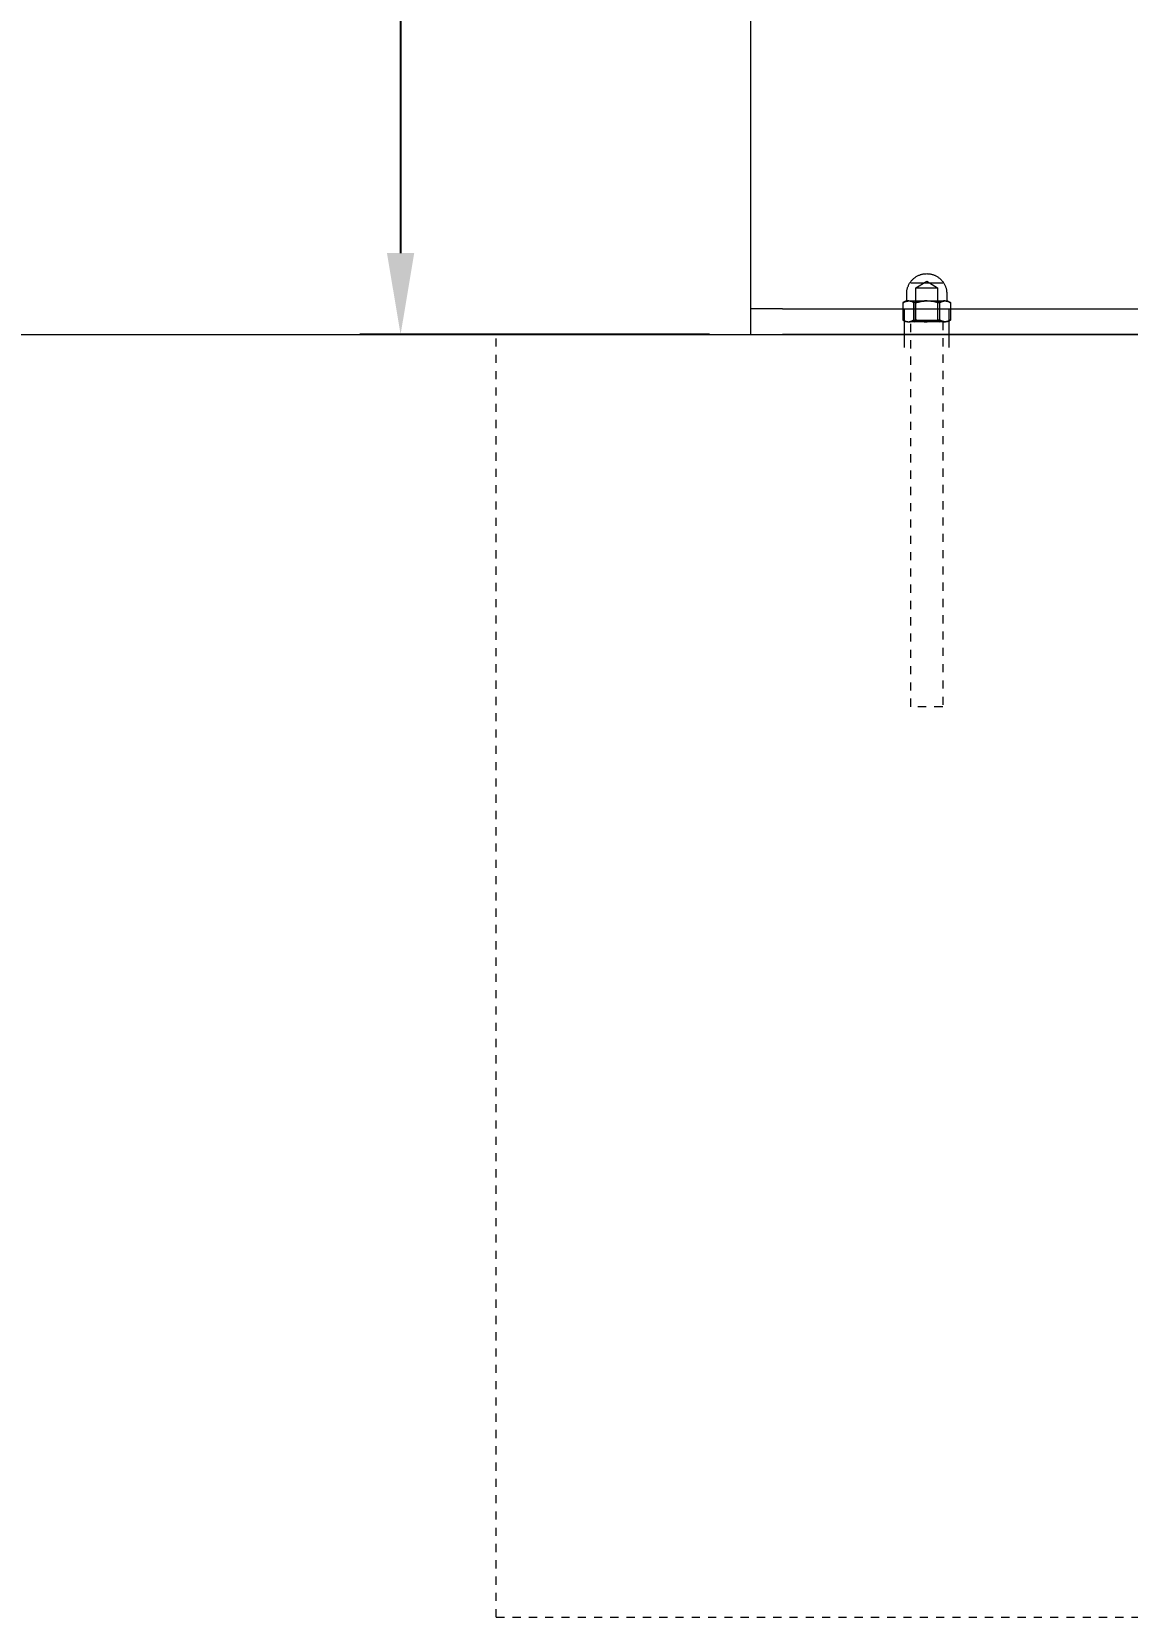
# Model space of a CAD drawing. Header units: inches. Extents: x -2 to 171, y -5 to 121.
# Drawn here: x 124.77 to 138.22, y 82.07 to 101.54 of the extents above; entities that cross this region are included whole.
import ezdxf

# ---------------------------------------------------------------- set-up
doc = ezdxf.new("R2010")
doc.units = ezdxf.units.IN
doc.linetypes.add('HIDDEN', pattern=[1.905, 1.27, -0.635])
for name, color, linetype, lineweight in [('ZANO_R', 7, 'Continuous', 0), ('ZANO_R_przerywana', 250, 'HIDDEN', 0), ('ZANO_W', 1, 'Continuous', 0)]:
    doc.layers.add(name, color=color, linetype=linetype, lineweight=lineweight)
doc.styles.get("Standard").update_dxf_attribs({"font": 'arial.ttf'})
doc.dimstyles.new('amerykanie', dxfattribs={"dimtxt": 50, "dimasz": 50, "dimexe": 0.5, "dimexo": 0.5, "dimgap": 1, "dimtad": 1, "dimdec": 0, "dimzin": 0, "dimlunit": 5, "dimtxsty": 'Standard', "dimcen": 0.09, "dimclrd": 1, "dimclre": 1, "dimclrt": 1, "dimazin": 0, "dimtfac": 1, "dimtdec": 0, "dimtmove": 0, "dimatfit": 3, "dimfxl": 1, "dimtzin": 0, "dimarcsym": 1})

# ---------------------------------------------------------------- blocks, each defined once
blk = doc.blocks.new('*D367')
at = {"layer": 'ZANO_W', "color": 1, "lineweight": -2}
for p, q in [((133.291, 115.537), (128.799, 115.537)), ((129.299, 114.537), (129.299, 98.82)), ((133.094, 97.82), (128.799, 97.82))]:
    blk.add_line(p, q, dxfattribs=at)
at = {"layer": 'ZANO_W', "color": 1}
for points in [[(129.466, 114.537), (129.132, 114.537), (129.299, 115.537)], [(129.132, 98.82), (129.466, 98.82), (129.299, 97.82)]]:
    blk.add_solid(points, dxfattribs=at)
at = {"layer": 'ZANO_W', "color": 1, "insert": (127.959, 106.678), "char_height": 1.625, "attachment_point": 5, "rotation": 90}
blk.add_mtext('17 11/16', dxfattribs=at)

msp = doc.modelspace()

# ---------------------------------------------------------------- linework, layer by layer
at = {"layer": 'ZANO_R'}
for p, q in [((133.59388, 113.64698), (133.59388, 98.13516)), ((135.58525, 98.49616), (135.59129, 98.502)), ((135.59129, 98.502), (135.59753, 98.50763)), ((135.59753, 98.50763), (135.60395, 98.51304)), ((135.60395, 98.51304), (135.61056, 98.51823)), ((135.61056, 98.51823), (135.61734, 98.5232)), ((135.61734, 98.5232), (135.62429, 98.52792)), ((135.62429, 98.52792), (135.63139, 98.53241)), ((135.63139, 98.53241), (135.63864, 98.53665)), ((135.63864, 98.53665), (135.64603, 98.54065)), ((135.64603, 98.54065), (135.65356, 98.54438)), ((135.65356, 98.54438), (135.66121, 98.54786)), ((135.66121, 98.54786), (135.66897, 98.55108)), ((135.66897, 98.55108), (135.67684, 98.55402)), ((135.67684, 98.55402), (135.6848, 98.5567)), ((135.6848, 98.5567), (135.69285, 98.55911)), ((135.69285, 98.55911), (135.70098, 98.56124)), ((135.70098, 98.56124), (135.70918, 98.56309)), ((135.70918, 98.56309), (135.71743, 98.56465)), ((135.71743, 98.56465), (135.72573, 98.56594)), ((135.72573, 98.56594), (135.73408, 98.56694)), ((135.73408, 98.56694), (135.74245, 98.56766)), ((135.74245, 98.56766), (135.75084, 98.56809)), ((135.75084, 98.56809), (135.75924, 98.56823)), ((135.75924, 98.56823), (135.76764, 98.56809)), ((135.76764, 98.56809), (135.77603, 98.56766)), ((135.77603, 98.56766), (135.7844, 98.56694)), ((135.7844, 98.56694), (135.79275, 98.56594)), ((135.79275, 98.56594), (135.80105, 98.56465)), ((135.80105, 98.56465), (135.8093, 98.56309)), ((135.8093, 98.56309), (135.8175, 98.56124)), ((135.8175, 98.56124), (135.82563, 98.55911)), ((135.82563, 98.55911), (135.83368, 98.5567)), ((135.83368, 98.5567), (135.84164, 98.55402)), ((135.84164, 98.55402), (135.84951, 98.55108)), ((135.84951, 98.55108), (135.85727, 98.54786)), ((135.85727, 98.54786), (135.86492, 98.54438)), ((135.86492, 98.54438), (135.87244, 98.54065)), ((135.87244, 98.54065), (135.87984, 98.53665)), ((135.87984, 98.53665), (135.88709, 98.53241)), ((135.88709, 98.53241), (135.89419, 98.52792)), ((135.89419, 98.52792), (135.90114, 98.5232)), ((135.90114, 98.5232), (135.90792, 98.51823)), ((135.90792, 98.51823), (135.91453, 98.51304)), ((135.91453, 98.51304), (135.92095, 98.50763)), ((135.92095, 98.50763), (135.92719, 98.502)), ((135.92719, 98.502), (135.93323, 98.49616)), ((135.51318, 98.32217), (135.51332, 98.33057)), ((135.51318, 98.23831), (135.51318, 98.32217)), ((135.51332, 98.33057), (135.51375, 98.33896)), ((135.51375, 98.33896), (135.51447, 98.34733)), ((135.51447, 98.34733), (135.51547, 98.35567)), ((135.51547, 98.35567), (135.51675, 98.36398)), ((135.51675, 98.36398), (135.51832, 98.37223)), ((135.51832, 98.37223), (135.52017, 98.38043)), ((135.52017, 98.38043), (135.5223, 98.38856)), ((135.5223, 98.38856), (135.52471, 98.39661)), ((135.52471, 98.39661), (135.52738, 98.40457)), ((135.52738, 98.40457), (135.53033, 98.41244)), ((135.53033, 98.41244), (135.53355, 98.4202)), ((135.53355, 98.4202), (135.53703, 98.42785)), ((135.53703, 98.42785), (135.54076, 98.43537)), ((135.54076, 98.43537), (135.54476, 98.44277)), ((135.54476, 98.44277), (135.549, 98.45002)), ((135.549, 98.45002), (135.55349, 98.45712)), ((135.55349, 98.45712), (135.55821, 98.46407)), ((135.55821, 98.46407), (135.56318, 98.47085)), ((135.56239, 98.45689), (135.95609, 98.45689)), ((135.56318, 98.47085), (135.56837, 98.47746)), ((135.56837, 98.47746), (135.57378, 98.48388)), ((135.57378, 98.48388), (135.57941, 98.49012)), ((135.57941, 98.49012), (135.58525, 98.49616)), ((135.62538, 97.99522), (135.62538, 98.395)), ((135.62539, 98.39501), (135.62539, 98.39501)), ((135.6254, 98.395), (135.8724, 98.395)), ((135.62544, 98.39504), (135.75924, 98.47543)), ((135.75924, 98.47543), (135.89304, 98.39504)), ((135.8724, 98.395), (135.89309, 98.395)), ((135.8931, 98.395), (135.8931, 97.99522)), ((135.93323, 98.49616), (135.93907, 98.49012)), ((135.93907, 98.49012), (135.9447, 98.48388)), ((135.9447, 98.48388), (135.95011, 98.47746)), ((135.95011, 98.47746), (135.9553, 98.47085)), ((135.9553, 98.47085), (135.96027, 98.46407)), ((135.96027, 98.46407), (135.96499, 98.45712)), ((135.96499, 98.45712), (135.96948, 98.45002)), ((135.96948, 98.45002), (135.97372, 98.44277)), ((135.97372, 98.44277), (135.97772, 98.43537)), ((135.97772, 98.43537), (135.98145, 98.42785)), ((135.98145, 98.42785), (135.98493, 98.4202)), ((135.98493, 98.4202), (135.98815, 98.41244)), ((135.98815, 98.41244), (135.9911, 98.40457)), ((135.9911, 98.40457), (135.99377, 98.39661)), ((135.99377, 98.39661), (135.99618, 98.38856)), ((135.99618, 98.38856), (135.99831, 98.38043)), ((135.99831, 98.38043), (136.00016, 98.37223)), ((136.00016, 98.37223), (136.00172, 98.36398)), ((136.00172, 98.36398), (136.00301, 98.35567)), ((136.00301, 98.35567), (136.00401, 98.34733)), ((136.00401, 98.34733), (136.00473, 98.33896)), ((136.00473, 98.33896), (136.00516, 98.33057)), ((136.00516, 98.33057), (136.0053, 98.32217)), ((136.0053, 98.32217), (136.0053, 98.23831)), ((133.98759, 98.13516), (133.59388, 98.13516)), ((133.59388, 98.13516), (133.59388, 97.8202)), ((133.98759, 98.13516), (150.91672, 98.13516)), ((135.46398, 98.21073), (135.469, 98.21356)), ((135.46758, 98.21312), (135.46398, 98.21073)), ((135.46398, 98.21073), (135.46398, 98.00054)), ((135.47125, 98.21538), (135.46758, 98.21312)), ((135.469, 98.21356), (135.47412, 98.21622)), ((135.475, 98.21752), (135.47125, 98.21538)), ((135.4724, 98.21573), (135.50333, 98.23359)), ((135.47412, 98.21622), (135.47933, 98.21871)), ((135.47881, 98.21954), (135.475, 98.21752)), ((135.48269, 98.22143), (135.47881, 98.21954)), ((135.47933, 98.21871), (135.48462, 98.22101)), ((135.48663, 98.22319), (135.48269, 98.22143)), ((135.48365, 98.13516), (135.48365, 97.8202)), ((135.48462, 98.22101), (135.48999, 98.22312)), ((135.49063, 98.22482), (135.48663, 98.22319)), ((135.48999, 98.22312), (135.49542, 98.22505)), ((135.49468, 98.22632), (135.49063, 98.22482)), ((135.49877, 98.22768), (135.49468, 98.22632)), ((135.49542, 98.22505), (135.50092, 98.2268)), ((135.50291, 98.22891), (135.49877, 98.22768)), ((135.50092, 98.2268), (135.50648, 98.22835)), ((135.50708, 98.23), (135.50291, 98.22891)), ((135.50334, 98.23359), (135.50333, 98.23359)), ((135.50333, 98.23359), (135.50333, 98.23359)), ((135.50333, 98.23359), (135.50333, 98.23359)), ((135.50333, 98.23359), (135.50334, 98.23359)), ((135.50334, 98.23359), (135.50341, 98.23359)), ((135.50341, 98.23359), (135.50371, 98.23359)), ((135.50371, 98.23359), (135.50501, 98.23359)), ((135.50501, 98.23359), (135.51035, 98.23359)), ((135.50648, 98.22835), (135.51208, 98.22971)), ((135.51129, 98.23095), (135.50708, 98.23)), ((135.50879, 98.23363), (135.50895, 98.23364)), ((135.50895, 98.23364), (135.50911, 98.23366)), ((135.50911, 98.23366), (135.50927, 98.23368)), ((135.50914, 98.23364), (135.50961, 98.23373)), ((135.50927, 98.23368), (135.50943, 98.23371)), ((135.50943, 98.23371), (135.50959, 98.23375)), ((135.50959, 98.23375), (135.50974, 98.23379)), ((135.50974, 98.23379), (135.5099, 98.23383)), ((135.5099, 98.23383), (135.51005, 98.23388)), ((135.51005, 98.23388), (135.5102, 98.23394)), ((135.5102, 98.23394), (135.51035, 98.234)), ((135.51035, 98.234), (135.51049, 98.23406)), ((135.51035, 98.23359), (135.53085, 98.23359)), ((135.51049, 98.23406), (135.51064, 98.23414)), ((135.51064, 98.23414), (135.51078, 98.23421)), ((135.51078, 98.23421), (135.51092, 98.23429)), ((135.51092, 98.23429), (135.51106, 98.23438)), ((135.51106, 98.23438), (135.51119, 98.23447)), ((135.51119, 98.23447), (135.51132, 98.23456)), ((135.51553, 98.23176), (135.51129, 98.23095)), ((135.51132, 98.23456), (135.51145, 98.23466)), ((135.51145, 98.23466), (135.51157, 98.23476)), ((135.51157, 98.23476), (135.51169, 98.23487)), ((135.51169, 98.23487), (135.5118, 98.23498)), ((135.5118, 98.23498), (135.51192, 98.2351)), ((135.51192, 98.2351), (135.51202, 98.23522)), ((135.51202, 98.23522), (135.51213, 98.23534)), ((135.51208, 98.22971), (135.51773, 98.23087)), ((135.51213, 98.23534), (135.51223, 98.23547)), ((135.51223, 98.23547), (135.51232, 98.2356)), ((135.51232, 98.2356), (135.51241, 98.23573)), ((135.51241, 98.23573), (135.5125, 98.23586)), ((135.5125, 98.23586), (135.51258, 98.236)), ((135.51258, 98.236), (135.51265, 98.23615)), ((135.51265, 98.23615), (135.51273, 98.23629)), ((135.51273, 98.23629), (135.51279, 98.23644)), ((135.51279, 98.23644), (135.51285, 98.23658)), ((135.51285, 98.23658), (135.51291, 98.23673)), ((135.51291, 98.23673), (135.51296, 98.23689)), ((135.51296, 98.23689), (135.51301, 98.23704)), ((135.51301, 98.23704), (135.51305, 98.2372)), ((135.51305, 98.2372), (135.51308, 98.23735)), ((135.51308, 98.23735), (135.51311, 98.23751)), ((135.51311, 98.23751), (135.51314, 98.23767)), ((135.51314, 98.23767), (135.51315, 98.23783)), ((135.51315, 98.23783), (135.51317, 98.23799)), ((135.51317, 98.23815), (135.51318, 98.23831)), ((135.51317, 98.23799), (135.51317, 98.23815)), ((135.5198, 98.23243), (135.51553, 98.23176)), ((135.51773, 98.23087), (135.52342, 98.23184)), ((135.52408, 98.23296), (135.5198, 98.23243)), ((135.52342, 98.23184), (135.52913, 98.23261)), ((135.52838, 98.23334), (135.52408, 98.23296)), ((135.53269, 98.23359), (135.52838, 98.23334)), ((135.52913, 98.23261), (135.53487, 98.23319)), ((135.537, 98.23334), (135.53269, 98.23359)), ((135.53458, 98.23359), (135.74395, 98.23359)), ((135.53487, 98.23319), (135.54063, 98.23357)), ((135.54129, 98.23296), (135.537, 98.23334)), ((135.54558, 98.23243), (135.54129, 98.23296)), ((135.54507, 98.23357), (135.55083, 98.23319)), ((135.54984, 98.23176), (135.54558, 98.23243)), ((135.55408, 98.23095), (135.54984, 98.23176)), ((135.55083, 98.23319), (135.55658, 98.23262)), ((135.55829, 98.23), (135.55408, 98.23095)), ((135.55658, 98.23262), (135.56231, 98.23185)), ((135.56247, 98.22891), (135.55829, 98.23)), ((135.56231, 98.23185), (135.568, 98.23088)), ((135.5666, 98.22768), (135.56247, 98.22891)), ((135.5707, 98.22632), (135.5666, 98.22768)), ((135.568, 98.23088), (135.57366, 98.22972)), ((135.57475, 98.22482), (135.5707, 98.22632)), ((135.57366, 98.22972), (135.57927, 98.22836)), ((135.57874, 98.22319), (135.57475, 98.22482)), ((135.58268, 98.22143), (135.57874, 98.22319)), ((135.57927, 98.22836), (135.58483, 98.22681)), ((135.58656, 98.21954), (135.58268, 98.22143)), ((135.58483, 98.22681), (135.59034, 98.22507)), ((135.59038, 98.21752), (135.58656, 98.21954)), ((135.59034, 98.22507), (135.59579, 98.22313)), ((135.59412, 98.21538), (135.59038, 98.21752)), ((135.5978, 98.21312), (135.59412, 98.21538)), ((135.59579, 98.22313), (135.60116, 98.22102)), ((135.60139, 98.21073), (135.5978, 98.21312)), ((135.60116, 98.22102), (135.60646, 98.21871)), ((135.6174, 98.21534), (135.60139, 98.21073)), ((135.60139, 98.00054), (135.60139, 98.21073)), ((135.60646, 98.21871), (135.61167, 98.21623)), ((135.61167, 98.21623), (135.6168, 98.21357)), ((135.6168, 98.21357), (135.62183, 98.21073)), ((135.63354, 98.21943), (135.6174, 98.21534)), ((135.62183, 98.21073), (135.63932, 98.21573)), ((135.62183, 98.00054), (135.62183, 98.21073)), ((135.6498, 98.22302), (135.63354, 98.21943)), ((135.63932, 98.21573), (135.65698, 98.22012)), ((135.66617, 98.22608), (135.6498, 98.22302)), ((135.65698, 98.22012), (135.67478, 98.2239)), ((135.68263, 98.22863), (135.66617, 98.22608)), ((135.67478, 98.2239), (135.6927, 98.22707)), ((135.69916, 98.23066), (135.68263, 98.22863)), ((135.6927, 98.22707), (135.71072, 98.22963)), ((135.71575, 98.23216), (135.69916, 98.23066)), ((135.71072, 98.22963), (135.72881, 98.23156)), ((135.73237, 98.23314), (135.71575, 98.23216)), ((135.72881, 98.23156), (135.74696, 98.23288)), ((135.74902, 98.23359), (135.73237, 98.23314)), ((135.74696, 98.23288), (135.76514, 98.23357)), ((135.76567, 98.23314), (135.74902, 98.23359)), ((135.75303, 98.23359), (135.97341, 98.23359)), ((135.7823, 98.23216), (135.76567, 98.23314)), ((135.77346, 98.23357), (135.79168, 98.23289)), ((135.77453, 98.23356), (135.77886, 98.23349)), ((135.79888, 98.23066), (135.7823, 98.23216)), ((135.79168, 98.23289), (135.80987, 98.23158)), ((135.81541, 98.22863), (135.79888, 98.23066)), ((135.80987, 98.23158), (135.828, 98.22965)), ((135.83187, 98.22608), (135.81541, 98.22863)), ((135.828, 98.22965), (135.84606, 98.2271)), ((135.84824, 98.22302), (135.83187, 98.22608)), ((135.84606, 98.2271), (135.86402, 98.22393)), ((135.8645, 98.21943), (135.84824, 98.22302)), ((135.86402, 98.22393), (135.88185, 98.22014)), ((135.88065, 98.21534), (135.8645, 98.21943)), ((135.89665, 98.21073), (135.88065, 98.21534)), ((135.88185, 98.22014), (135.89955, 98.21574)), ((135.90147, 98.21346), (135.89665, 98.21073)), ((135.89665, 98.00054), (135.89665, 98.21073)), ((135.89955, 98.21574), (135.91709, 98.21073)), ((135.90637, 98.21603), (135.90147, 98.21346)), ((135.91136, 98.21844), (135.90637, 98.21603)), ((135.91642, 98.22067), (135.91136, 98.21844)), ((135.92155, 98.22274), (135.91642, 98.22067)), ((135.91709, 98.21073), (135.92082, 98.21319)), ((135.91709, 98.21073), (135.91709, 98.00054)), ((135.92082, 98.21319), (135.92463, 98.21552)), ((135.92676, 98.22463), (135.92155, 98.22274)), ((135.92463, 98.21552), (135.92851, 98.21772)), ((135.93202, 98.22634), (135.92676, 98.22463)), ((135.92851, 98.21772), (135.93247, 98.21979)), ((135.93734, 98.22788), (135.93202, 98.22634)), ((135.93247, 98.21979), (135.9365, 98.22173)), ((135.9365, 98.22173), (135.94059, 98.22352)), ((135.9427, 98.22925), (135.93734, 98.22788)), ((135.94059, 98.22352), (135.94474, 98.22518)), ((135.94811, 98.23043), (135.9427, 98.22925)), ((135.94474, 98.22518), (135.94894, 98.2267)), ((135.95355, 98.23143), (135.94811, 98.23043)), ((135.94894, 98.2267), (135.95319, 98.22807)), ((135.95319, 98.22807), (135.95749, 98.2293)), ((135.95903, 98.23224), (135.95355, 98.23143)), ((135.95749, 98.2293), (135.96182, 98.23038)), ((135.96453, 98.23287), (135.95903, 98.23224)), ((135.96182, 98.23038), (135.96619, 98.23132)), ((135.97005, 98.23332), (135.96453, 98.23287)), ((135.96619, 98.23132), (135.97059, 98.2321)), ((135.97557, 98.23359), (135.97005, 98.23332)), ((135.97059, 98.2321), (135.97501, 98.23274)), ((135.97501, 98.23274), (135.97945, 98.23323)), ((135.9811, 98.23332), (135.97557, 98.23359)), ((135.97785, 98.23359), (136.01514, 98.23359)), ((135.97945, 98.23323), (135.9839, 98.23357)), ((135.98662, 98.23287), (135.9811, 98.23332)), ((135.99212, 98.23224), (135.98662, 98.23287)), ((135.98763, 98.23357), (135.99173, 98.2333)), ((135.99173, 98.2333), (135.99583, 98.2329)), ((135.99759, 98.23142), (135.99212, 98.23224)), ((135.99583, 98.2329), (135.99991, 98.23237)), ((136.00304, 98.23042), (135.99759, 98.23142)), ((135.99991, 98.23237), (136.00397, 98.2317)), ((136.00845, 98.22924), (136.00304, 98.23042)), ((136.00397, 98.2317), (136.00801, 98.23089)), ((136.0053, 98.23831), (136.0053, 98.23815)), ((136.0053, 98.23815), (136.00531, 98.23799)), ((136.00531, 98.23799), (136.00533, 98.23783)), ((136.00533, 98.23783), (136.00534, 98.23767)), ((136.00534, 98.23767), (136.00537, 98.23751)), ((136.00537, 98.23751), (136.0054, 98.23735)), ((136.0054, 98.23735), (136.00543, 98.2372)), ((136.00543, 98.2372), (136.00547, 98.23704)), ((136.00547, 98.23704), (136.00552, 98.23689)), ((136.00552, 98.23689), (136.00557, 98.23673)), ((136.00557, 98.23673), (136.00563, 98.23658)), ((136.00563, 98.23658), (136.00569, 98.23644)), ((136.00569, 98.23644), (136.00575, 98.23629)), ((136.00575, 98.23629), (136.00582, 98.23615)), ((136.00582, 98.23615), (136.0059, 98.236)), ((136.0059, 98.236), (136.00598, 98.23586)), ((136.00598, 98.23586), (136.00607, 98.23573)), ((136.00607, 98.23573), (136.00616, 98.2356)), ((136.00616, 98.2356), (136.00625, 98.23547)), ((136.00625, 98.23547), (136.00635, 98.23534)), ((136.00635, 98.23534), (136.00646, 98.23522)), ((136.00646, 98.23522), (136.00656, 98.2351)), ((136.00656, 98.2351), (136.00668, 98.23498)), ((136.00668, 98.23498), (136.00679, 98.23487)), ((136.00679, 98.23487), (136.00691, 98.23476)), ((136.00691, 98.23476), (136.00703, 98.23466)), ((136.00703, 98.23466), (136.00716, 98.23456)), ((136.00716, 98.23456), (136.00729, 98.23447)), ((136.00729, 98.23447), (136.00742, 98.23438)), ((136.00742, 98.23438), (136.00756, 98.23429)), ((136.00756, 98.23429), (136.0077, 98.23421)), ((136.0077, 98.23421), (136.00784, 98.23414)), ((136.00784, 98.23414), (136.00798, 98.23406)), ((136.00798, 98.23406), (136.00813, 98.234)), ((136.00801, 98.23089), (136.01202, 98.22995)), ((136.00813, 98.234), (136.00828, 98.23394)), ((136.00828, 98.23394), (136.00843, 98.23388)), ((136.00843, 98.23388), (136.00858, 98.23383)), ((136.01381, 98.22788), (136.00845, 98.22924)), ((136.00858, 98.23383), (136.00874, 98.23379)), ((136.00874, 98.23379), (136.00889, 98.23375)), ((136.00889, 98.23375), (136.00905, 98.23371)), ((136.00905, 98.23371), (136.00921, 98.23368)), ((136.0092, 98.23369), (136.00949, 98.23364)), ((136.00921, 98.23368), (136.00937, 98.23366)), ((136.00937, 98.23366), (136.00953, 98.23364)), ((136.00953, 98.23364), (136.00969, 98.23363)), ((136.01202, 98.22995), (136.01599, 98.22888)), ((136.01913, 98.22634), (136.01381, 98.22788)), ((136.01515, 98.23359), (136.0483, 98.21444)), ((136.01599, 98.22888), (136.01993, 98.22768)), ((136.02439, 98.22462), (136.01913, 98.22634)), ((136.01993, 98.22768), (136.02382, 98.22635)), ((136.02382, 98.22635), (136.02767, 98.22489)), ((136.02959, 98.22273), (136.02439, 98.22462)), ((136.02767, 98.22489), (136.03147, 98.2233)), ((136.03473, 98.22067), (136.02959, 98.22273)), ((136.03147, 98.2233), (136.03521, 98.22158)), ((136.03979, 98.21843), (136.03473, 98.22067)), ((136.03483, 97.8202), (136.03483, 98.13516)), ((136.03521, 98.22158), (136.0389, 98.21975)), ((136.0389, 98.21975), (136.04252, 98.21779)), ((136.04478, 98.21603), (136.03979, 98.21843)), ((136.04252, 98.21779), (136.04607, 98.21571)), ((136.04968, 98.21346), (136.04478, 98.21603)), ((136.0483, 98.21444), (136.0545, 98.21073)), ((136.0545, 98.21073), (136.04968, 98.21346)), ((136.0545, 98.00054), (136.0545, 98.21073)), ((135.46398, 98.00054), (135.469, 97.9977)), ((135.46398, 98.00054), (135.46772, 97.99807)), ((135.46772, 97.99807), (135.47153, 97.99574)), ((135.469, 97.9977), (135.47412, 97.99504)), ((135.47153, 97.99574), (135.47543, 97.99353)), ((135.50333, 97.97768), (135.47242, 97.99553)), ((135.47412, 97.99504), (135.47933, 97.99256)), ((135.47543, 97.99353), (135.4794, 97.99146)), ((135.47933, 97.99256), (135.48462, 97.99026)), ((135.4794, 97.99146), (135.48343, 97.98952)), ((135.48343, 97.98952), (135.48753, 97.98772)), ((135.48365, 97.97768), (135.48365, 97.66272)), ((135.48462, 97.99026), (135.48999, 97.98814)), ((135.48753, 97.98772), (135.49169, 97.98607)), ((135.48999, 97.98814), (135.49542, 97.98621)), ((135.49169, 97.98607), (135.4959, 97.98455)), ((135.49542, 97.98621), (135.50092, 97.98447)), ((135.4959, 97.98455), (135.50016, 97.98318)), ((135.50016, 97.98318), (135.50446, 97.98195)), ((135.50092, 97.98447), (135.50648, 97.98292)), ((135.50446, 97.98195), (135.5088, 97.98087)), ((135.50648, 97.98292), (135.51208, 97.98156)), ((135.5088, 97.98087), (135.51318, 97.97993)), ((135.51208, 97.98156), (135.51773, 97.9804)), ((135.51318, 97.97993), (135.51759, 97.97915)), ((135.51759, 97.97915), (135.52202, 97.97851)), ((135.51773, 97.9804), (135.52342, 97.97943)), ((135.52202, 97.97851), (135.52646, 97.97803)), ((135.52342, 97.97943), (135.52913, 97.97865)), ((135.52646, 97.97803), (135.53093, 97.9777)), ((135.5283, 97.97778), (135.53085, 97.9777)), ((135.52913, 97.97865), (135.53487, 97.97808)), ((135.53458, 97.9777), (135.53903, 97.97804)), ((135.53473, 97.9777), (135.53707, 97.97778)), ((135.53487, 97.97808), (135.54063, 97.9777)), ((135.53903, 97.97804), (135.54347, 97.97853)), ((135.54347, 97.97853), (135.54789, 97.97917)), ((135.54498, 97.9777), (135.55075, 97.97807)), ((135.54507, 97.9777), (135.54792, 97.97778)), ((135.54789, 97.97917), (135.55229, 97.97995)), ((135.55075, 97.97807), (135.5565, 97.97864)), ((135.55229, 97.97995), (135.55666, 97.98089)), ((135.5565, 97.97864), (135.56223, 97.97941)), ((135.55666, 97.98089), (135.56099, 97.98197)), ((135.56099, 97.98197), (135.56529, 97.9832)), ((135.56223, 97.97941), (135.56794, 97.98037)), ((135.9521, 97.97485), (135.56239, 97.97485)), ((135.56529, 97.9832), (135.56954, 97.98457)), ((135.56794, 97.98037), (135.5736, 97.98154)), ((135.56954, 97.98457), (135.57374, 97.98609)), ((135.5736, 97.98154), (135.57922, 97.98289)), ((135.57374, 97.98609), (135.57789, 97.98775)), ((135.57789, 97.98775), (135.58198, 97.98954)), ((135.57922, 97.98289), (135.58479, 97.98445)), ((135.58198, 97.98954), (135.58601, 97.99148)), ((135.58479, 97.98445), (135.5903, 97.98619)), ((135.58601, 97.99148), (135.58997, 97.99355)), ((135.58997, 97.99355), (135.59385, 97.99575)), ((135.5903, 97.98619), (135.59575, 97.98812)), ((135.59385, 97.99575), (135.59766, 97.99808)), ((135.59575, 97.98812), (135.60113, 97.99024)), ((135.59766, 97.99808), (135.60139, 98.00054)), ((135.60113, 97.99024), (135.60644, 97.99255)), ((135.60139, 98.00054), (135.619, 97.99551)), ((135.60176, 97.97768), (135.60176, 97.97868)), ((135.60177, 97.97869), (135.62538, 97.99522)), ((135.89237, 97.97868), (135.60178, 97.97868)), ((135.60644, 97.99255), (135.61166, 97.99503)), ((135.61166, 97.99503), (135.61679, 97.9977)), ((135.61679, 97.9977), (135.62183, 98.00054)), ((135.619, 97.99551), (135.63678, 97.99109)), ((135.63939, 97.99552), (135.62183, 98.00054)), ((135.8724, 97.99522), (135.6254, 97.99522)), ((135.63678, 97.99109), (135.6547, 97.98729)), ((135.65712, 97.99112), (135.63939, 97.99552)), ((135.6547, 97.98729), (135.67274, 97.98412)), ((135.67499, 97.98732), (135.65712, 97.99112)), ((135.67274, 97.98412), (135.69087, 97.98156)), ((135.69298, 97.98415), (135.67499, 97.98732)), ((135.69087, 97.98156), (135.70909, 97.97964)), ((135.71107, 97.98159), (135.69298, 97.98415)), ((135.70909, 97.97964), (135.72736, 97.97835)), ((135.72924, 97.97967), (135.71107, 97.98159)), ((135.72736, 97.97835), (135.74566, 97.97769)), ((135.74746, 97.97837), (135.72924, 97.97967)), ((135.73961, 97.97778), (135.74468, 97.9777)), ((135.74125, 97.97858), (135.74063, 97.97862)), ((135.76572, 97.9777), (135.74746, 97.97837)), ((135.74964, 97.97768), (135.76622, 97.97815)), ((135.75303, 97.9777), (135.75843, 97.97778)), ((135.76484, 97.97771), (135.76005, 97.97778)), ((135.76622, 97.97815), (135.78277, 97.97914)), ((135.79198, 97.97839), (135.7738, 97.9777)), ((135.78277, 97.97914), (135.79929, 97.98065)), ((135.81013, 97.97971), (135.79198, 97.97839)), ((135.79929, 97.98065), (135.81575, 97.98269)), ((135.82822, 97.98164), (135.81013, 97.97971)), ((135.81575, 97.98269), (135.83214, 97.98523)), ((135.84623, 97.9842), (135.82822, 97.98164)), ((135.83214, 97.98523), (135.84844, 97.9883)), ((135.86414, 97.98737), (135.84623, 97.9842)), ((135.84844, 97.9883), (135.86464, 97.99187)), ((135.88194, 97.99115), (135.86414, 97.98737)), ((135.86464, 97.99187), (135.88071, 97.99595)), ((135.88771, 97.99522), (135.8724, 97.99522)), ((135.88071, 97.99595), (135.89665, 98.00054)), ((135.89959, 97.99554), (135.88194, 97.99115)), ((135.89185, 97.99522), (135.88771, 97.99522)), ((135.89285, 97.99522), (135.89185, 97.99522)), ((135.91038, 97.97868), (135.89237, 97.97868)), ((135.89306, 97.99522), (135.89285, 97.99522)), ((135.8931, 97.99522), (135.89306, 97.99522)), ((135.89308, 97.99522), (135.8931, 97.99522)), ((135.8931, 97.99522), (135.91671, 97.97869)), ((135.8931, 97.99522), (135.8931, 97.99522)), ((135.8931, 97.99522), (135.8931, 97.99522)), ((135.8931, 97.99522), (135.8931, 97.99522)), ((135.89665, 98.00054), (135.90168, 97.9977)), ((135.91709, 98.00054), (135.89959, 97.99554)), ((135.90168, 97.9977), (135.90681, 97.99504)), ((135.90681, 97.99504), (135.91202, 97.99255)), ((135.91525, 97.97868), (135.91038, 97.97868)), ((135.91202, 97.99255), (135.91732, 97.99025)), ((135.91643, 97.97868), (135.91525, 97.97868)), ((135.91668, 97.97868), (135.91643, 97.97868)), ((135.91672, 97.97868), (135.91668, 97.97868)), ((135.9167, 97.97868), (135.91672, 97.97868)), ((135.91672, 97.97868), (135.91672, 97.97768)), ((135.91672, 97.97868), (135.91672, 97.97868)), ((135.91672, 97.97868), (135.91672, 97.97868)), ((135.91672, 97.97868), (135.91672, 97.97868)), ((135.92082, 97.99808), (135.91709, 98.00054)), ((135.91732, 97.99025), (135.92269, 97.98813)), ((135.92463, 97.99575), (135.92082, 97.99808)), ((135.92269, 97.98813), (135.92814, 97.9862)), ((135.92851, 97.99355), (135.92463, 97.99575)), ((135.92814, 97.9862), (135.93364, 97.98445)), ((135.93247, 97.99148), (135.92851, 97.99355)), ((135.9365, 97.98954), (135.93247, 97.99148)), ((135.93364, 97.98445), (135.93921, 97.9829)), ((135.94059, 97.98775), (135.9365, 97.98954)), ((135.93921, 97.9829), (135.94482, 97.98155)), ((135.94474, 97.98609), (135.94059, 97.98775)), ((135.94894, 97.98457), (135.94474, 97.98609)), ((135.94482, 97.98155), (135.95048, 97.98038)), ((135.95319, 97.9832), (135.94894, 97.98457)), ((135.95048, 97.98038), (135.95617, 97.97941)), ((135.9551, 97.97485), (135.9521, 97.97485)), ((135.95749, 97.98197), (135.95319, 97.9832)), ((135.95586, 97.97485), (135.9551, 97.97485)), ((135.95604, 97.97485), (135.95586, 97.97485)), ((135.95608, 97.97485), (135.95604, 97.97485)), ((135.95609, 97.97485), (135.95608, 97.97485)), ((135.95609, 97.97485), (135.95609, 97.97485)), ((135.95609, 97.97485), (135.95609, 97.97485)), ((135.95609, 97.97485), (135.95609, 97.97485)), ((135.95609, 97.97485), (135.95609, 97.97485)), ((135.95617, 97.97941), (135.9619, 97.97864)), ((135.96182, 97.98089), (135.95749, 97.98197)), ((135.96619, 97.97995), (135.96182, 97.98089)), ((135.9619, 97.97864), (135.96764, 97.97807)), ((135.97059, 97.97917), (135.96619, 97.97995)), ((135.96764, 97.97807), (135.97341, 97.9777)), ((135.97501, 97.97853), (135.97059, 97.97917)), ((135.97945, 97.97804), (135.97501, 97.97853)), ((135.97785, 97.9777), (135.9836, 97.97808)), ((135.9839, 97.9777), (135.97945, 97.97804)), ((135.98375, 97.9777), (135.98141, 97.97778)), ((135.9836, 97.97808), (135.98934, 97.97866)), ((135.99166, 97.97796), (135.98755, 97.9777)), ((135.99017, 97.97778), (135.98763, 97.9777)), ((135.98934, 97.97866), (135.99506, 97.97943)), ((135.99576, 97.97836), (135.99166, 97.97796)), ((135.99506, 97.97943), (136.00075, 97.9804)), ((135.99985, 97.97889), (135.99576, 97.97836)), ((136.00391, 97.97956), (135.99985, 97.97889)), ((136.00075, 97.9804), (136.0064, 97.98157)), ((136.00795, 97.98036), (136.00391, 97.97956)), ((136.0064, 97.98157), (136.012, 97.98292)), ((136.01197, 97.9813), (136.00795, 97.98036)), ((136.01594, 97.98237), (136.01197, 97.9813)), ((136.012, 97.98292), (136.01756, 97.98448)), ((136.0483, 97.99682), (136.01515, 97.97768)), ((136.01989, 97.98357), (136.01594, 97.98237)), ((136.01756, 97.98448), (136.02306, 97.98622)), ((136.02378, 97.98491), (136.01989, 97.98357)), ((136.02306, 97.98622), (136.02849, 97.98815)), ((136.02764, 97.98637), (136.02378, 97.98491)), ((136.03144, 97.98796), (136.02764, 97.98637)), ((136.02849, 97.98815), (136.03386, 97.99026)), ((136.03518, 97.98967), (136.03144, 97.98796)), ((136.03386, 97.99026), (136.03915, 97.99256)), ((136.03483, 97.66272), (136.03483, 97.97768)), ((136.03887, 97.99151), (136.03518, 97.98967)), ((136.0425, 97.99347), (136.03887, 97.99151)), ((136.03915, 97.99256), (136.04435, 97.99505)), ((136.04605, 97.99554), (136.0425, 97.99347)), ((136.04435, 97.99505), (136.04947, 97.9977)), ((136.0545, 98.00054), (136.0483, 97.99682)), ((136.04947, 97.9977), (136.0545, 98.00054)), ((-2.21823, 97.8202), (165.67254, 97.8202)), ((130.47432, 97.8202), (154.09638, 97.8202)), ((133.59388, 97.8202), (133.98759, 97.8202)), ((150.91672, 97.8202), (133.98759, 97.8202))]:
    msp.add_line(p, q, dxfattribs=at)
at = {"layer": 'ZANO_R_przerywana', "ltscale": 0.05}
for p, q in [((135.56239, 93.25044), (135.56239, 97.97485)), ((135.95609, 97.97485), (135.95609, 93.25044)), ((130.47432, 82.07217), (130.47432, 97.8202)), ((135.9521, 93.25044), (135.56239, 93.25044)), ((135.9551, 93.25044), (135.9521, 93.25044)), ((135.95586, 93.25044), (135.9551, 93.25044)), ((135.95604, 93.25044), (135.95586, 93.25044)), ((135.95608, 93.25044), (135.95604, 93.25044)), ((135.95609, 93.25044), (135.95608, 93.25044)), ((135.95609, 93.25044), (135.95609, 93.25044)), ((135.95609, 93.25044), (135.95609, 93.25044)), ((135.95609, 93.25044), (135.95609, 93.25044)), ((135.95609, 93.25044), (135.95609, 93.25044)), ((130.47432, 82.07217), (154.09638, 82.07217))]:
    msp.add_line(p, q, dxfattribs=at)

# ---------------------------------------------------------------- dimensions: what is measured, and where the dimension line sits
at = {"layer": 'ZANO_W'}
dim = msp.add_linear_dim(base=(129.29892, 97.8202), p1=(133.79074, 115.53674), p2=(133.59388, 97.8202), angle=90, dimstyle='amerykanie', override={"dimtxt": 1.625, "dimasz": 1, "dimgap": 0.5, "dimdec": 4, "dimaunit": 1, "dimadec": 1, "dimtdec": 4, "dimtmove": 1, "dimfrac": 2}, dxfattribs=at)
dim.commit()
dim.dimension.update_dxf_attribs({"geometry": '*D367', "text_midpoint": (127.95871, 106.67847)})

doc.saveas('drawing.dxf')
